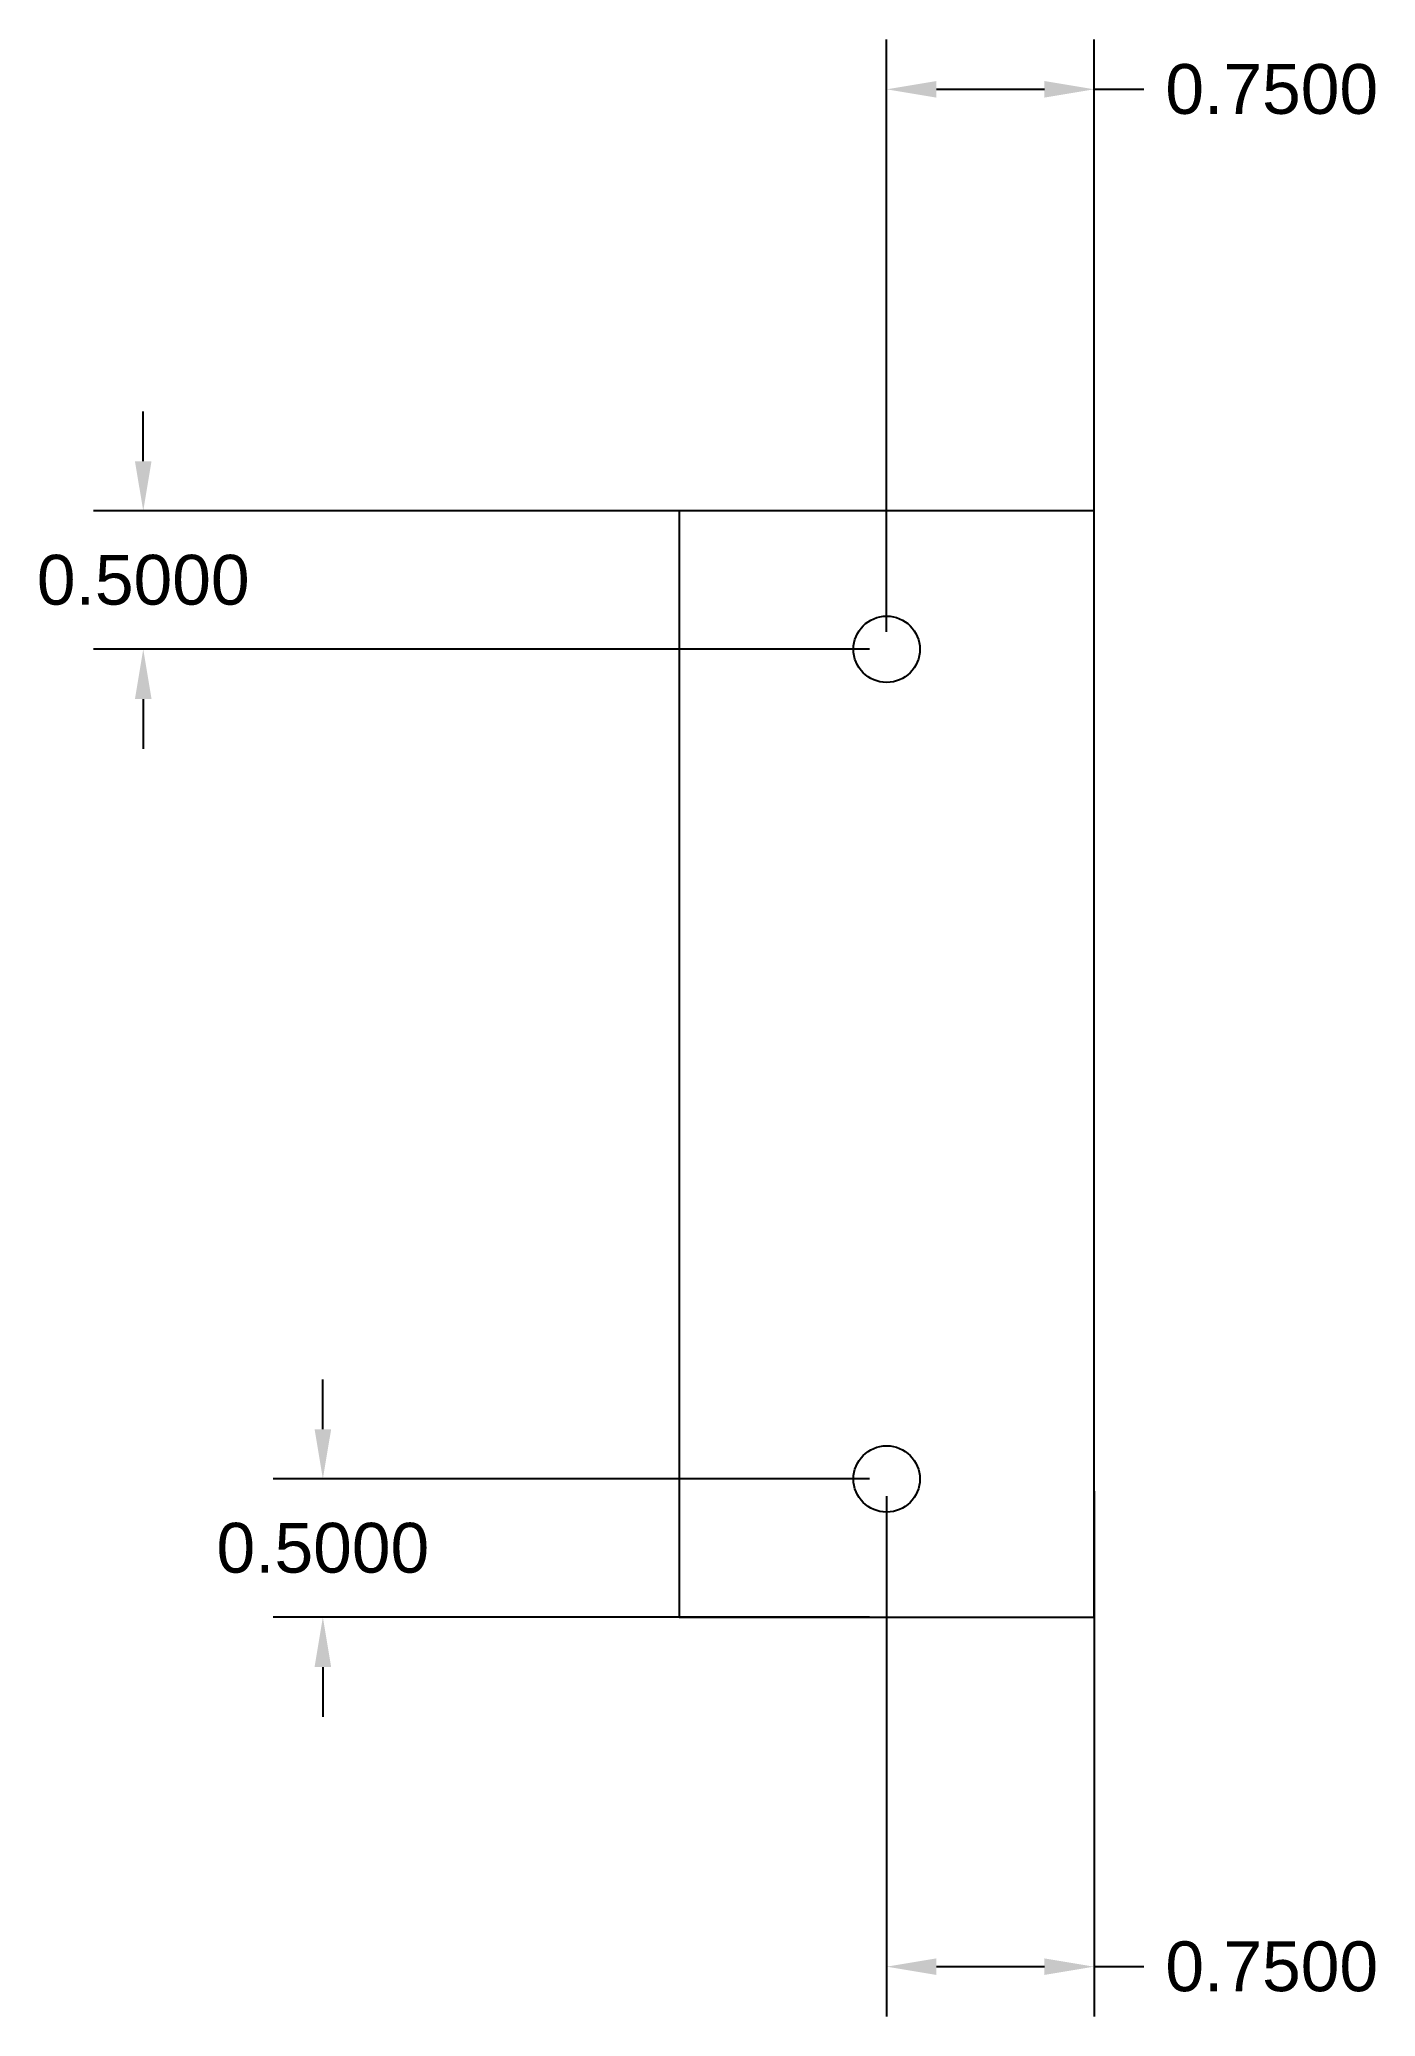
# Model space of a CAD drawing. Header units: inches. Extents: x 24.48 to 29.31, y 181.52 to 188.67.
import ezdxf

# ---------------------------------------------------------------- set-up
doc = ezdxf.new("R2010")
doc.units = ezdxf.units.IN
doc.header["$MEASUREMENT"] = 0
doc.layers.get('0').update_dxf_attribs({"color": 1})
doc.layers.add('dimensions', color=4, linetype='Continuous')
doc.styles.get("Standard").update_dxf_attribs({"font": 'Arial Regular.ttf'})
doc.dimstyles.get("Standard").update_dxf_attribs({"dimtxt": 0.18, "dimasz": 0.18, "dimexe": 0.18, "dimexo": 0.0625, "dimgap": 0.09, "dimtad": 0, "dimtih": 1, "dimtoh": 1, "dimdec": 4, "dimzin": 0, "dimdsep": 46, "dimtxsty": 'Standard', "dimcen": 0.09, "dimadec": 0, "dimazin": 0, "dimtfac": 1, "dimtdec": 4, "dimtofl": 0, "dimtmove": 0, "dimatfit": 3, "dimfxl": 1, "dimtolj": 1, "dimtzin": 0, "dimarcsym": 0})

# ---------------------------------------------------------------- blocks, each defined once
blk = doc.blocks.new('*D22')
at = {"layer": 'Defpoints', "color": 0, "transparency": 16777216}
for p in [(28.2929, 188.4861), (27.5429, 186.4615), (28.2929, 186.4671)]:
    blk.add_point(p, dxfattribs=at)
at = {"layer": 'dimensions', "color": 0, "lineweight": -2, "transparency": 16777216}
for p, q in [((27.5429, 186.524), (27.5429, 188.6661)), ((28.2929, 186.5296), (28.2929, 188.6661)), ((27.7229, 188.4861), (28.1129, 188.4861)), ((28.2929, 188.4861), (28.4729, 188.4861))]:
    blk.add_line(p, q, dxfattribs=at)
at = {"layer": 'dimensions', "color": 0, "transparency": 16777216}
for points in [[(27.7229, 188.5161), (27.7229, 188.4561), (27.5429, 188.4861)], [(28.1129, 188.5161), (28.1129, 188.4561), (28.2929, 188.4861)]]:
    blk.add_solid(points, dxfattribs=at)
at = {"layer": 'dimensions', "color": 0, "transparency": 16777216, "insert": (28.9349, 188.4861), "char_height": 0.18, "attachment_point": 5}
blk.add_mtext('\\A1;0.7500', dxfattribs=at)
blk = doc.blocks.new('*D24')
at = {"layer": 'Defpoints', "color": 0, "transparency": 16777216}
for p in [(24.8556, 186.9616), (27.5429, 186.9616), (27.5429, 186.4615)]:
    blk.add_point(p, dxfattribs=at)
at = {"layer": 'dimensions', "color": 0, "lineweight": -2, "transparency": 16777216}
for p, q in [((24.8556, 187.1416), (24.8556, 187.3216)), ((27.4804, 186.9616), (24.6756, 186.9616)), ((27.4804, 186.4615), (24.6756, 186.4615)), ((24.8556, 186.2815), (24.8556, 186.1015))]:
    blk.add_line(p, q, dxfattribs=at)
at = {"layer": 'dimensions', "color": 0, "transparency": 16777216}
for points in [[(24.8256, 187.1416), (24.8856, 187.1416), (24.8556, 186.9616)], [(24.8256, 186.2815), (24.8856, 186.2815), (24.8556, 186.4615)]]:
    blk.add_solid(points, dxfattribs=at)
at = {"layer": 'dimensions', "color": 0, "transparency": 16777216, "insert": (24.8556, 186.7116), "char_height": 0.18, "attachment_point": 5}
blk.add_mtext('\\A1;0.5000', dxfattribs=at)
blk = doc.blocks.new('*D26')
at = {"layer": 'Defpoints', "color": 0, "transparency": 16777216}
for p in [(27.5429, 183.4616), (28.2929, 183.4802), (28.2929, 181.6982)]:
    blk.add_point(p, dxfattribs=at)
at = {"layer": 'dimensions', "color": 0, "lineweight": -2, "transparency": 16777216}
for p, q in [((28.2929, 183.4177), (28.2929, 181.5182)), ((27.5429, 183.3991), (27.5429, 181.5182)), ((27.7229, 181.6982), (28.1129, 181.6982)), ((28.2929, 181.6982), (28.4729, 181.6982))]:
    blk.add_line(p, q, dxfattribs=at)
at = {"layer": 'dimensions', "color": 0, "transparency": 16777216}
for points in [[(27.7229, 181.7282), (27.7229, 181.6682), (27.5429, 181.6982)], [(28.1129, 181.7282), (28.1129, 181.6682), (28.2929, 181.6982)]]:
    blk.add_solid(points, dxfattribs=at)
at = {"layer": 'dimensions', "color": 0, "transparency": 16777216, "insert": (28.9349, 181.6982), "char_height": 0.18, "attachment_point": 5}
blk.add_mtext('\\A1;0.7500', dxfattribs=at)
blk = doc.blocks.new('*D27')
at = {"layer": 'Defpoints', "color": 0, "transparency": 16777216}
for p in [(27.5429, 183.4616), (25.5049, 182.9616), (27.5429, 182.9616)]:
    blk.add_point(p, dxfattribs=at)
at = {"layer": 'dimensions', "color": 0, "lineweight": -2, "transparency": 16777216}
for p, q in [((25.5049, 183.6416), (25.5049, 183.8216)), ((27.4804, 183.4616), (25.3249, 183.4616)), ((27.4804, 182.9616), (25.3249, 182.9616)), ((25.5049, 182.7816), (25.5049, 182.6016))]:
    blk.add_line(p, q, dxfattribs=at)
at = {"layer": 'dimensions', "color": 0, "transparency": 16777216}
for points in [[(25.4749, 183.6416), (25.5349, 183.6416), (25.5049, 183.4616)], [(25.4749, 182.7816), (25.5349, 182.7816), (25.5049, 182.9616)]]:
    blk.add_solid(points, dxfattribs=at)
at = {"layer": 'dimensions', "color": 0, "transparency": 16777216, "insert": (25.5049, 183.2116), "char_height": 0.18, "attachment_point": 5}
blk.add_mtext('\\A1;0.5000', dxfattribs=at)

msp = doc.modelspace()

# ---------------------------------------------------------------- linework, layer by layer
msp.add_lwpolyline([(26.7929, 182.96158), (28.2929, 182.96158), (28.2929, 186.96158), (26.7929, 186.96158)], close=True)
for centre in [(27.54289, 186.46155), (27.54286, 183.46162)]:
    msp.add_circle(centre, 0.12)

# ---------------------------------------------------------------- dimensions: what is measured, and where the dimension line sits
at = {"layer": 'dimensions'}
for base, p1, p2, picture, middle in [((28.2929, 188.4861), (27.54289, 186.46155), (28.2929, 186.46715), '*D22', (28.93493, 188.4861)), ((28.2929, 181.69816), (27.54286, 183.46162), (28.2929, 183.48022), '*D26', (28.93493, 181.69816))]:
    dim = msp.add_linear_dim(base=base, p1=p1, p2=p2, dimstyle='Standard', dxfattribs=at)
    dim.commit()
    dim.dimension.update_dxf_attribs({"geometry": picture, "text_midpoint": middle})
for base, p1, p2, picture, middle in [((24.85562, 186.96158), (27.54289, 186.46155), (27.54289, 186.96158), '*D24', (24.85562, 186.71156)), ((25.50486, 182.96158), (27.54286, 183.46162), (27.54286, 182.96158), '*D27', (25.50486, 183.2116))]:
    dim = msp.add_linear_dim(base=base, p1=p1, p2=p2, angle=90, dimstyle='Standard', dxfattribs=at)
    dim.commit()
    dim.dimension.update_dxf_attribs({"geometry": picture, "text_midpoint": middle})

doc.saveas('drawing.dxf')
